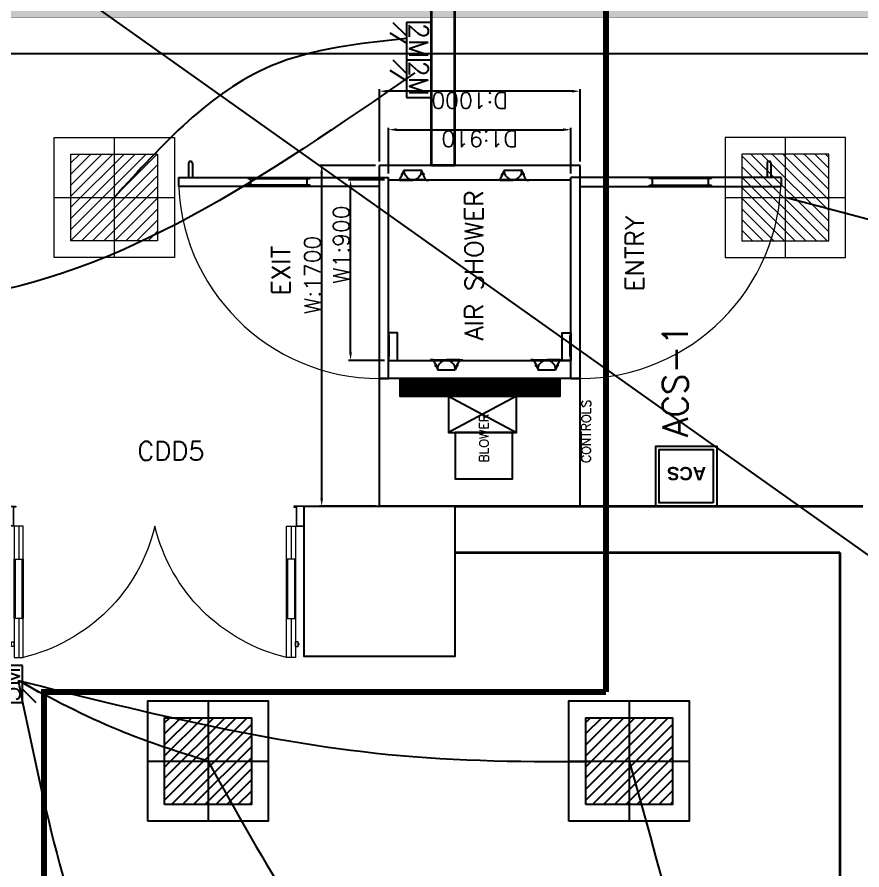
# Model space of a CAD drawing. Extents: x 3550807 to 4078732, y -628171 to -515859.
# Drawn here: x 3663397 to 3667610, y -602775 to -598521 of the extents above; entities that cross this region are included whole.
import ezdxf

# ---------------------------------------------------------------- set-up
doc = ezdxf.new("R2010")
doc.units = 0
doc.header["$LTSCALE"] = 6
doc.header["$MEASUREMENT"] = 0
doc.linetypes.add('CONTINU', pattern=[0])
doc.layers.get('0').update_dxf_attribs({"linetype": 'CONTINUOUS'})
doc.layers.get('Defpoints').update_dxf_attribs({"linetype": 'CONTINUOUS'})
for name, color, linetype, lineweight in [('1200 Door', 144, 'CONTINUOUS', 5), ('Double Leaf Door', 4, 'CONTINUOUS', 18), ('ELE-36W EMERGENCY  LED LIGHT', 7, 'CONTINUOUS', 18), ('ELE-36W LED LIGHT', 210, 'CONTINUOUS', 18), ('ELE-CABLE TRAY', 31, 'CONTINUOUS', 18), ('MEP_HVAC_VRF_COPPER_PIPE', 6, 'CONTINUOUS', 9), ('WALL', 10, 'CONTINUOUS', 35)]:
    doc.layers.add(name, color=color, linetype=linetype, lineweight=lineweight)
for name, color, linetype in [('AIR SHOWER', 7, 'CONTINUOUS'), ('COL', 5, 'CONTINUOUS'), ('DIM', 7, 'CONTINUOUS'), ('ELE 36W EMERGENCY LIGHT', 5, 'CONTINUOUS'), ('ELE 36W LED LIGHT', 6, 'CONTINUOUS'), ('ELE-2M RAW P.SB', 40, 'CONTINUOUS'), ('ELE-2M UPS P.SB', 3, 'CONTINUOUS'), ('ELE-3M UPS P.SB', 3, 'CONTINUOUS'), ('FA-FIRE TEXT', 7, 'CONTINUOUS'), ('LV-ACS', 30, 'CONTINUOUS')]:
    doc.layers.add(name, color=color, linetype=linetype)
doc.layers.add('ELE-42W EMERGENCY DOWN LIGHT', color=7, linetype='CONTINUOUS', true_color=0x608ec6)
doc.layers.add('ELE-LIGHTING WIRING', color=7, linetype='CONTINUOUS', true_color=0x63d7b6)
doc.styles.add('ROMANS', font='romans.shx')
doc.styles.get("Standard").update_dxf_attribs({"font": 'SIMPLEX'})
doc.styles.add('T 1-25', font='segoeui.ttf', dxfattribs={"width": 0.8, "height": 50})
doc.dimstyles.new('BIGDFD', dxfattribs={"dimtxt": 8, "dimasz": 4, "dimexe": 1, "dimexo": 2, "dimtad": 1, "dimlfac": 10, "dimtxsty": 'Standard', "dimcen": 2.5, "dimclrd": 5, "dimclre": 3, "dimclrt": 1, "dimadec": 0, "dimazin": 0, "dimtfac": 1, "dimtmove": 0, "dimatfit": 3, "dimfxl": 0, "dimarcsym": 0})
doc.dimstyles.new('BIGDFD$0', dxfattribs={"dimtxt": 8, "dimasz": 4, "dimexe": 1, "dimexo": 2, "dimtad": 1, "dimlfac": 10, "dimtxsty": 'Standard', "dimcen": 2.5, "dimclrd": 5, "dimclre": 3, "dimclrt": 1, "dimadec": 0, "dimazin": 0, "dimtfac": 1, "dimtmove": 0, "dimatfit": 3, "dimfxl": 0, "dimarcsym": 0})
doc.dimstyles.new('D 1-25', dxfattribs={"dimtxt": 50, "dimasz": 12.5, "dimexe": 0, "dimexo": 10, "dimgap": 0, "dimtad": 0, "dimdec": 0, "dimzin": 0, "dimdsep": 46, "dimtxsty": 'T 1-25', "dimblk": 'ARCHTICK', "dimcen": 5, "dimclrd": 256, "dimclre": 256, "dimclrt": 256, "dimadec": 0, "dimazin": 0, "dimtfac": 50, "dimtdec": 0, "dimtmove": 1, "dimatfit": 2, "dimfxl": 0, "dimtolj": 1, "dimtzin": 0, "dimarcsym": 0})

# ---------------------------------------------------------------- blocks, each defined once
blk = doc.blocks.new('1500x2100x100 DD')
at = {"layer": 'Double Leaf Door'}
for points in [[(49.2, 263.9), (54.1, 263.9), (54.1, 560.4), (49.2, 560.4)], [(92.8, 560.4), (87.8, 560.4), (87.8, 263.9), (92.8, 263.9)], [(1407.2, 560.4), (1412.2, 560.4), (1412.2, 263.9), (1407.2, 263.9)], [(1450.8, 263.9), (1445.9, 263.9), (1445.9, 560.4), (1450.8, 560.4)]]:
    blk.add_hatch(color=6, dxfattribs=at).paths.add_polyline_path(points)
at = {"layer": 'Double Leaf Door', "color": 8}
for p, q in [((49.2, 100), (49.2, 754.2)), ((49.2, 754.2), (92.8, 754.2)), ((71, 560.4), (71, 754.2)), ((92.8, 754.2), (92.8, 100)), ((1450.8, 754.2), (1407.2, 754.2)), ((1407.2, 754.2), (1407.2, 100)), ((1429, 560.4), (1429, 754.2)), ((1450.8, 100), (1450.8, 754.2)), ((34.8, 696.7), (34.8, 678.8)), ((49.2, 698.7), (36.7, 698.7)), ((49.2, 698.7), (49.2, 676.8)), ((1450.8, 698.7), (1463.3, 698.7)), ((1450.8, 698.7), (1450.8, 676.8)), ((1465.2, 696.7), (1465.2, 678.8)), ((36.7, 676.8), (49.2, 676.8)), ((1463.3, 676.8), (1450.8, 676.8)), ((71, 100), (71, 263.9)), ((1429, 100), (1429, 263.9)), ((5, 100), (5, 0)), ((45.2, 100), (5, 100)), ((7, 98), (7, 2)), ((43.2, 98), (7, 98)), ((43.2, 3), (43.2, 98)), ((45.2, 5), (45.2, 100)), ((92.8, 100), (49.2, 100)), ((1407.2, 100), (1450.8, 100)), ((1454.8, 5), (1454.8, 100)), ((1454.8, 100), (1495, 100)), ((1456.8, 3), (1456.8, 98)), ((1456.8, 98), (1493, 98)), ((1493, 98), (1493, 2)), ((1495, 100), (1495, 0)), ((5, 0), (45.2, 0)), ((7, 2), (45.2, 2)), ((55.1, 3), (43.2, 3)), ((57.1, 5), (45.2, 5)), ((45.2, 2), (55.1, 2)), ((45.2, 0), (57.1, 0)), ((55.1, 2), (55.1, 3)), ((57.1, 0), (57.1, 5)), ((1442.9, 0), (1442.9, 5)), ((1442.9, 5), (1454.8, 5)), ((1454.8, 0), (1442.9, 0)), ((1444.9, 2), (1444.9, 3)), ((1444.9, 3), (1456.8, 3)), ((1454.8, 2), (1444.9, 2)), ((1493, 2), (1454.8, 2)), ((1495, 0), (1454.8, 0))]:
    blk.add_line(p, q, dxfattribs=at)
at = {"layer": 'Double Leaf Door', "color": 6}
for p, q in [((92.8, 560.4), (49.2, 560.4)), ((49.2, 560.4), (49.2, 263.9)), ((54.1, 263.9), (54.1, 560.4)), ((87.8, 263.9), (87.8, 560.4)), ((92.8, 263.9), (92.8, 560.4)), ((1407.2, 263.9), (1407.2, 560.4)), ((1407.2, 560.4), (1450.8, 560.4)), ((1412.2, 263.9), (1412.2, 560.4)), ((1445.9, 263.9), (1445.9, 560.4)), ((1450.8, 560.4), (1450.8, 263.9)), ((49.2, 263.9), (92.8, 263.9)), ((1450.8, 263.9), (1407.2, 263.9))]:
    blk.add_line(p, q, dxfattribs=at)
at = {"layer": 'Double Leaf Door', "color": 6, "ltscale": 100}
for p, q in [((87.8, 560.4), (87.8, 263.9)), ((1412.2, 560.4), (1412.2, 263.9))]:
    blk.add_line(p, q, dxfattribs=at)
at = {"layer": 'Double Leaf Door', "color": 6}
for points in [[(49.2, 560.4), (49.2, 263.9), (54.1, 263.9), (54.1, 560.4), (49.2, 560.4)], [(92.8, 560.4), (92.8, 263.9), (87.8, 263.9), (87.8, 560.4), (92.8, 560.4)], [(1407.2, 560.4), (1407.2, 263.9), (1412.2, 263.9), (1412.2, 560.4), (1407.2, 560.4)], [(1450.8, 560.4), (1450.8, 263.9), (1445.9, 263.9), (1445.9, 560.4), (1450.8, 560.4)]]:
    blk.add_lwpolyline(points, dxfattribs=at)
at = {"layer": 'Double Leaf Door', "ltscale": 5000}
for points in [[(49.2, 560.4), (49.2, 263.9), (54.1, 263.9), (54.1, 560.4), (49.2, 560.4)], [(1450.8, 560.4), (1450.8, 263.9), (1445.9, 263.9), (1445.9, 560.4), (1450.8, 560.4)]]:
    blk.add_lwpolyline(points, dxfattribs=at)
at = {"layer": 'Double Leaf Door', "color": 8}
for centre, radius, start, end in [((-111.3, -108), 886, 13.5745, 76.6836), ((1611.3, -108), 886, 103.3164, 166.4255), ((34.8, 687.7), 3.72, 90, 270), ((36.7, 696.7), 1.98, 90, 180), ((1463.3, 696.7), 1.98, 0, 90), ((1465.2, 687.7), 3.72, 270, 90), ((36.7, 678.8), 1.98, 180, 270), ((1463.3, 678.8), 1.98, 270, 0)]:
    blk.add_arc(centre, radius, start, end, dxfattribs=at)
blk = doc.blocks.new('*D24')
at = {"layer": 'AIR SHOWER', "color": 3, "lineweight": -2, "transparency": 16777216}
for p, q in [((72.76, 197.74), (72.76, 215.65)), ((162.76, 197.74), (162.76, 215.65))]:
    blk.add_line(p, q, dxfattribs=at)
at = {"layer": 'AIR SHOWER', "color": 5, "lineweight": -2, "transparency": 16777216}
blk.add_line((76.76, 214.65), (158.76, 214.65), dxfattribs=at)
at = {"layer": 'AIR SHOWER', "color": 5, "linetype": 'ByBlock', "transparency": 16777216}
for points in [[(76.76, 215.31), (76.76, 213.98), (72.76, 214.65)], [(158.76, 213.98), (158.76, 215.31), (162.76, 214.65)]]:
    blk.add_solid(points, dxfattribs=at)
at = {"layer": 'Defpoints', "color": 0, "linetype": 'ByBlock', "transparency": 16777216}
for p in [(162.76, 214.65), (72.76, 195.74), (162.76, 195.74)]:
    blk.add_point(p, dxfattribs=at)
at = {"layer": 'AIR SHOWER', "color": 1, "linetype": 'ByBlock', "transparency": 16777216, "insert": (130.44, 219.27), "char_height": 8, "attachment_point": 5}
blk.add_mtext('W1:900', dxfattribs=at)
blk = doc.blocks.new('*D25')
at = {"layer": 'AIR SHOWER', "color": 3, "lineweight": -2, "transparency": 16777216}
for p, q in [((0, 202.24), (0, 230.07)), ((170, 202.24), (170, 230.07))]:
    blk.add_line(p, q, dxfattribs=at)
at = {"layer": 'AIR SHOWER', "color": 5, "lineweight": -2, "transparency": 16777216}
blk.add_line((166, 229.07), (4, 229.07), dxfattribs=at)
at = {"layer": 'AIR SHOWER', "color": 5, "linetype": 'ByBlock', "transparency": 16777216}
for points in [[(4, 229.74), (4, 228.4), (0, 229.07)], [(166, 228.4), (166, 229.74), (170, 229.07)]]:
    blk.add_solid(points, dxfattribs=at)
at = {"layer": 'Defpoints', "color": 0, "linetype": 'ByBlock', "transparency": 16777216}
for p in [(0, 229.07), (0, 200.24), (170, 200.24)]:
    blk.add_point(p, dxfattribs=at)
at = {"layer": 'AIR SHOWER', "color": 1, "linetype": 'ByBlock', "transparency": 16777216, "insert": (115.34, 233.7), "char_height": 8, "attachment_point": 5}
blk.add_mtext('W:1700', dxfattribs=at)
blk = doc.blocks.new('nolllw new')
for p, q in [((-138.6, 13.9), (-138.1, 15.3)), ((-124.2, 15.9), (-137.1, 15.9)), ((-123.3, 15.4), (-107, -15.4)), ((-112.6, 13.9), (-2.6, 13.9)), ((8.1, 15.4), (-8.1, -15.4)), ((9, 15.9), (22, 15.9)), ((23.4, 13.9), (22.7, 15.9)), ((23.4, 13.9), (22.9, 15.3)), ((-100.3, -15.9), (-106.1, -15.9)), ((-14.9, -15.9), (-9, -15.9))]:
    blk.add_line(p, q)
at = {"color": 19}
for p, q in [((-124.2, 15.9), (-57.6, 15.9)), ((9, 15.9), (-57.6, 15.9)), ((-100.1, -34.1), (-15, -34.1))]:
    blk.add_line(p, q, dxfattribs=at)
at = {"color": 1}
for p, q in [((-74.6, 14.6), (-74.6, 10.7)), ((-40.6, 14.6), (-40.6, 10.7)), ((-100, -26.8), (-100, -34.1)), ((-15.1, -26.8), (-15.1, -34.1))]:
    blk.add_line(p, q, dxfattribs=at)
at = {"color": 3}
for p, q in [((-112.9, -4.5), (-112.9, -13.1)), ((-109.6, -16.1), (-109.9, -16.1)), ((-108.7, -16.7), (-100.8, -33.8)), ((-100.3, -34.1), (-100.1, -34.1)), ((-14.8, -34.1), (-15, -34.1)), ((-6.5, -16.7), (-14.4, -33.8)), ((-5.6, -16.1), (-5.3, -16.1)), ((-2.3, -4.5), (-2.3, -13.1))]:
    blk.add_line(p, q, dxfattribs=at)
for centre, radius, start, end in [((-137.1, 14.9), 1, 90, 159.381), ((-124.2, 14.9), 1, 27.8597, 90), ((9, 14.9), 1, 90, 152.1403), ((22, 14.9), 1, 20.619, 90), ((-106.1, -14.9), 1, 207.8597, 270), ((-100.3, -14.9), 1, 270, 343.3261), ((-60.8, -26.8), 40.2, 161.5212, 163.3261), ((-54.4, -26.8), 40.2, 16.6739, 18.4788), ((-14.9, -14.9), 1, 196.6739, 270), ((-9, -14.9), 1, 270, 332.1403)]:
    blk.add_arc(centre, radius, start, end)
at = {"color": 1}
for centre, radius, start, end in [((-60.8, -26.8), 39.2, 111.5891, 180), ((-75.6, 10.7), 1, 291.5891, 0), ((-74.2, 14.5), 0.396, 106.6984, 167.5275), ((-41, 14.5), 0.396, 12.4725, 73.3016), ((-39.6, 10.7), 1, 180, 248.4109), ((-54.4, -26.8), 39.2, 0, 68.4109)]:
    blk.add_arc(centre, radius, start, end, dxfattribs=at)
at = {"color": 3}
for centre, radius, start, end in [((-109.9, -13.1), 3, 180, 270), ((-109.6, -17.1), 1, 24.7129, 90), ((-100.3, -33.6), 0.5, 204.7129, 270), ((-14.8, -33.6), 0.5, 270, 335.2871), ((-5.6, -17.1), 1, 90, 155.2871), ((-5.3, -13.1), 3, 270, 0)]:
    blk.add_arc(centre, radius, start, end, dxfattribs=at)
blk = doc.blocks.new('*D26')
at = {"layer": 'AIR SHOWER', "color": 3, "lineweight": -2, "transparency": 16777216}
for p, q in [((172, 200.24), (208.02, 200.24)), ((172, 100.24), (208.02, 100.24))]:
    blk.add_line(p, q, dxfattribs=at)
at = {"layer": 'AIR SHOWER', "color": 5, "lineweight": -2, "transparency": 16777216}
blk.add_line((207.02, 104.24), (207.02, 196.24), dxfattribs=at)
at = {"layer": 'AIR SHOWER', "color": 5, "linetype": 'ByBlock', "transparency": 16777216}
for points in [[(207.68, 196.24), (206.35, 196.24), (207.02, 200.24)], [(206.35, 104.24), (207.68, 104.24), (207.02, 100.24)]]:
    blk.add_solid(points, dxfattribs=at)
at = {"layer": 'Defpoints', "color": 0, "linetype": 'ByBlock', "transparency": 16777216}
for p in [(170, 200.24), (207.02, 200.24), (170, 100.24)]:
    blk.add_point(p, dxfattribs=at)
at = {"layer": 'AIR SHOWER', "color": 1, "linetype": 'ByBlock', "transparency": 16777216, "insert": (202.39, 155.27), "char_height": 8, "attachment_point": 5, "rotation": 90}
blk.add_mtext('D:1000', dxfattribs=at)
blk = doc.blocks.new('*D27')
at = {"layer": 'AIR SHOWER', "color": 3, "lineweight": -2, "transparency": 16777216}
for p, q in [((166, 195.74), (188.83, 195.74)), ((166, 104.74), (188.83, 104.74))]:
    blk.add_line(p, q, dxfattribs=at)
at = {"layer": 'AIR SHOWER', "color": 5, "lineweight": -2, "transparency": 16777216}
blk.add_line((187.83, 191.74), (187.83, 108.74), dxfattribs=at)
at = {"layer": 'AIR SHOWER', "color": 5, "linetype": 'ByBlock', "transparency": 16777216}
for points in [[(188.5, 191.74), (187.17, 191.74), (187.83, 195.74)], [(187.17, 108.74), (188.5, 108.74), (187.83, 104.74)]]:
    blk.add_solid(points, dxfattribs=at)
at = {"layer": 'Defpoints', "color": 0, "linetype": 'ByBlock', "transparency": 16777216}
for p in [(164, 195.74), (164, 104.74), (187.83, 104.74)]:
    blk.add_point(p, dxfattribs=at)
at = {"layer": 'AIR SHOWER', "color": 1, "linetype": 'ByBlock', "transparency": 16777216, "insert": (183.21, 150.24), "char_height": 8, "attachment_point": 5, "rotation": 90}
blk.add_mtext('D1:910', dxfattribs=at)
blk = doc.blocks.new('light300x600')
at = {"layer": 'ELE-36W LED LIGHT', "lineweight": 0}
for p, q in [((918214.7, -78407.4), (918214.7, -79007.4)), ((918814.7, -78407.4), (918214.7, -78407.4)), ((918514.7, -78407.4), (918514.7, -79007.4)), ((918814.7, -79007.4), (918814.7, -78407.4)), ((918298.3, -78491.3), (918298.6, -78491)), ((918298.3, -78544.3), (918351.6, -78491)), ((918298.3, -78597.3), (918404.7, -78491)), ((918298.3, -78650.4), (918457.7, -78491)), ((918298.3, -78703.4), (918510.7, -78491)), ((918298.3, -78756.4), (918563.8, -78491)), ((918298.3, -78809.5), (918616.8, -78491)), ((918298.3, -78862.5), (918669.8, -78491)), ((918298.3, -78915.5), (918722.9, -78491)), ((918298.3, -78491), (918298.3, -78923.7)), ((918731.1, -78491), (918298.3, -78491)), ((918731.1, -78923.7), (918731.1, -78491)), ((918343.2, -78923.7), (918731.1, -78535.8)), ((918396.2, -78923.7), (918731.1, -78588.8)), ((918449.2, -78923.7), (918731.1, -78641.9)), ((918502.3, -78923.7), (918731.1, -78694.9)), ((918214.7, -78707.4), (918814.7, -78707.4)), ((918555.3, -78923.7), (918731.1, -78747.9)), ((918608.3, -78923.7), (918731.1, -78801)), ((918661.3, -78923.7), (918731.1, -78854)), ((918714.4, -78923.7), (918731.1, -78907)), ((918298.3, -78923.7), (918731.1, -78923.7)), ((918214.7, -79007.4), (918814.7, -79007.4))]:
    blk.add_line(p, q, dxfattribs=at)
blk = doc.blocks.new('ELE.EMERGENCY 40W LED LIGHT')
at = {"layer": 'ELE-36W EMERGENCY  LED LIGHT'}
h = blk.add_hatch(dxfattribs=at)
h.set_pattern_fill('ANSI31', color=5, scale=300, style=0)
h.paths.add_polyline_path([(-207.7, -207.7), (-207.7, 207.7), (207.7, 207.7), (207.7, -207.7)])
for p, q in [((0, 288), (0, -288)), ((-288, 0), (288, 0))]:
    blk.add_line(p, q, dxfattribs=at)
for points in [[(-288, -288), (-288, 288), (288, 288), (288, -288)], [(-207.7, -207.7), (-207.7, 207.7), (207.7, 207.7), (207.7, -207.7)]]:
    blk.add_lwpolyline(points, close=True, dxfattribs=at)
blk = doc.blocks.new('2M SB')
at = {"layer": 'ELE-2M RAW P.SB'}
for p, q in [((-133.8, 160), (-69.3, 265.2)), ((-88.2, 160), (-3.4, 244.9)), ((-240, 160), (-240, 0)), ((0, 160), (-240, 160)), ((0, 160), (0, 0))]:
    blk.add_line(p, q, dxfattribs=at)
blk.add_text('2M', height=120, rotation=180, dxfattribs=at).set_placement((-6, 143))
blk = doc.blocks.new('2M UPS SB')
at = {"layer": 'ELE-2M UPS P.SB', "color": 3}
for p, q in [((-133.8, 160), (-69.3, 265.2)), ((-88.2, 160), (-3.4, 244.9)), ((-240, 160), (-240, 0)), ((0, 160), (-240, 160)), ((0, 160), (0, 0))]:
    blk.add_line(p, q, dxfattribs=at)
blk.add_text('2M', height=120, rotation=180, dxfattribs=at).set_placement((-6, 143))
blk = doc.blocks.new('54W EME')
at = {"layer": 'ELE-42W EMERGENCY DOWN LIGHT'}
h = blk.add_hatch(dxfattribs=at)
h.set_pattern_fill('ANSI31', color=8, scale=312.5, style=0)
h.paths.add_polyline_path([(-216.4, -216.4), (-216.4, 216.4), (216.4, 216.4), (216.4, -216.4)])
for p, q in [((0, 300), (0, -300)), ((-300, 0), (300, 0))]:
    blk.add_line(p, q, dxfattribs=at)
for points in [[(-300, -300), (-300, 300), (300, 300), (300, -300)], [(-216.4, -216.4), (-216.4, 216.4), (216.4, 216.4), (216.4, -216.4)]]:
    blk.add_lwpolyline(points, close=True, dxfattribs=at)
blk = doc.blocks.new('3M UPS SB')
at = {"layer": 'ELE-3M UPS P.SB', "color": 3}
for p, q in [((-133.8, 160), (-69.3, 265.2)), ((-88.2, 160), (-3.4, 244.9)), ((-240, 160), (-240, 0)), ((0, 160), (-240, 160)), ((0, 160), (0, 0))]:
    blk.add_line(p, q, dxfattribs=at)
blk.add_text('3M', height=120, rotation=180, dxfattribs=at).set_placement((-6, 143))
blk = doc.blocks.new('ACS')
at = {"layer": 'LV-ACS'}
for points in [[(-346.1, 0), (346.1, 0), (346.1, -681.4), (-346.1, -681.4)], [(-306.1, -40), (306.1, -40), (306.1, -641.4), (-306.1, -641.4)]]:
    blk.add_lwpolyline(points, close=True, dxfattribs=at)
at = {"layer": 'LV-ACS', "color": 0, "insert": (-224.2, -295.2), "char_height": 150, "width": 1536.556, "attachment_point": 1}
blk.add_mtext('{\\fArial|b1|i0|c0|p34;ACS}', dxfattribs=at)
blk = doc.blocks.new('*D178')
at = {"layer": 'Defpoints', "color": 0, "linetype": 'ByBlock', "transparency": 16777216}
for p in [(3659900.2, -598524.1), (3680930.9, -598524.1), (3659900.2, -598702.5)]:
    blk.add_point(p, dxfattribs=at)
at = {"layer": 'ELE-CABLE TRAY', "color": 7, "lineweight": -2, "transparency": 16777216}
for p, q in [((3659900.2, -598534.1), (3659900.2, -598702.5)), ((3680930.9, -598534.1), (3680930.9, -598702.5)), ((3660000.2, -598702.5), (3670102, -598702.5)), ((3680830.9, -598702.5), (3670729, -598702.5))]:
    blk.add_line(p, q, dxfattribs=at)
at = {"layer": 'ELE-CABLE TRAY', "color": 7, "linetype": 'ByBlock', "transparency": 16777216}
for points in [[(3660000.2, -598685.8), (3660000.2, -598719.2), (3659900.2, -598702.5)], [(3680830.9, -598719.2), (3680830.9, -598685.8), (3680930.9, -598702.5)]]:
    blk.add_solid(points, dxfattribs=at)
at = {"layer": 'ELE-CABLE TRAY', "color": 7, "linetype": 'ByBlock', "transparency": 16777216, "insert": (3670415.5, -598702.5), "char_height": 150, "attachment_point": 5, "style": 'ROMANS'}
blk.add_mtext('\\A1;21031', dxfattribs=at)
blk = doc.blocks.new('AIR SHOWER')
at = {"layer": 'AIR SHOWER'}
h = blk.add_hatch(dxfattribs=at)
h.set_pattern_fill('ANSI37', color=8, scale=0.24, angle=180, style=0)
h.set_pattern_definition([(45, (-36516.70436, 5170.6153), (-0.538815367, 0.538815367), []), (135, (-36516.70436, 5170.6153), (-0.538815367, -0.538815367), [])])
h.paths.add_polyline_path([(63.7649, 110.1138), (54.9235, 110.1138), (54.9235, 189.8012), (63.7649, 189.8012)])
h = blk.add_hatch(dxfattribs=at)
h.set_pattern_fill('ANSI37', color=8, scale=0.24, angle=180, style=0)
h.set_pattern_definition([(45, (-52704.6564, 3586.6221), (-0.538815367, 0.538815367), []), (135, (-52704.6564, 3586.6221), (-0.538815367, -0.538815367), [])])
h.paths.add_polyline_path([(54.9235, 189.5272), (63.7649, 189.5272), (63.7649, 182.3028), (54.9235, 182.3028)])
at = {"layer": 'AIR SHOWER', "color": 8}
for p, q in [((159.5, 200.2351), (159.5, 300.4701)), ((164, 300.4701), (159.5, 300.4701)), ((164, 300.4701), (164, 200.2351)), ((171.05, 295.4201), (164, 295.4201)), ((171.05, 293.5201), (164, 293.5201)), ((159.5, 265.8021), (160.1, 265.8021)), ((160.1, 234.8021), (160.1, 265.8021)), ((160.1, 264.3021), (163.4, 264.3021)), ((163.4, 265.8021), (163.4, 234.8021)), ((163.4, 265.8021), (164, 265.8021)), ((159.5, 234.8021), (160.1, 234.8021)), ((160.1, 236.3021), (163.4, 236.3021)), ((163.4, 234.8021), (164, 234.8021)), ((0, 100.2351), (0, 200.2351)), ((0, 200.2351), (170, 200.2351)), ((63.7649, 200.2351), (63.7649, 195.7351)), ((63.7649, 100.2351), (63.7649, 200.2351)), ((164, 200.2351), (164, 195.7351)), ((170, 100.2351), (170, 200.2351)), ((170, 100.2351), (170, 200.2351)), ((63.7649, 195.7351), (164, 195.7351)), ((72.7649, 195.7351), (164, 195.7351)), ((72.7649, 195.7351), (72.7649, 104.7351)), ((162.7649, 195.7351), (162.7649, 104.7351)), ((162.7649, 195.7351), (162.7649, 104.7351)), ((54.9235, 165.7555), (36.841, 131.8309)), ((54.9235, 131.8309), (36.841, 165.7555)), ((63.7649, 104.7351), (164, 104.7351)), ((63.7649, 104.7351), (63.7649, 100.2351)), ((164, 100.2351), (164, 104.7351)), ((0, 100.2351), (170, 100.2351)), ((159.5, 100.2351), (159.5, 0)), ((164, 0), (164, 100.2351)), ((159.5, 65.6681), (160.1, 65.6681)), ((160.1, 65.6681), (160.1, 34.6681)), ((160.1, 64.1681), (163.4, 64.1681)), ((163.4, 34.6681), (163.4, 65.6681)), ((163.4, 65.6681), (164, 65.6681)), ((159.5, 34.6681), (160.1, 34.6681)), ((160.1, 36.1681), (163.4, 36.1681)), ((163.4, 34.6681), (164, 34.6681)), ((171.05, 6.95), (164, 6.95)), ((171.05, 5.05), (164, 5.05)), ((164, 0), (159.5, 0))]:
    blk.add_line(p, q, dxfattribs=at)
for points in [[(86.4277, 195.7351), (72.7649, 195.7351), (72.7649, 191.2865), (86.4277, 191.2865)], [(74.6432, 195.334), (85.2425, 195.334), (85.2425, 195.7351), (74.6432, 195.7351)], [(63.7649, 190.0987), (54.9235, 190.0987), (54.9235, 110.1138), (63.7649, 110.1138)], [(36.841, 162.4912), (13.6037, 162.4912), (13.6037, 133.8537), (36.841, 133.8537)], [(54.9235, 165.7555), (36.841, 165.7555), (36.841, 131.8309), (54.9235, 131.8309)], [(86.4277, 104.7351), (72.7649, 104.7351), (72.7649, 109.1836), (86.4277, 109.1836)], [(74.6432, 105.1361), (85.2425, 105.1361), (85.2425, 104.7351), (74.6432, 104.7351)], [(22.7846, 100.2351), (32.79, 100.2351), (32.79, 100.2351), (22.7846, 100.2351)], [(22.7846, 100.2351), (34.2228, 100.2351), (34.2228, 99.8821), (22.7846, 99.8821)], [(38.3459, 100.2351), (39.8996, 100.2351), (39.8996, 99.8823), (38.3459, 99.8823)]]:
    blk.add_lwpolyline(points, close=True, dxfattribs=at)
at = {"layer": 'AIR SHOWER', "color": 8, "lineweight": 0}
for centre, start, end in [((164, 200.2351), 90, 180), ((164, 100.2351), 180, 270)]:
    blk.add_arc(centre, 100.2351, start, end, dxfattribs=at)
at = {"layer": 'AIR SHOWER', "color": 8}
for centre in [(171.05, 294.4701), (171.05, 6)]:
    blk.add_arc(centre, 0.95, 270, 90, dxfattribs=at)
at = {"layer": 'AIR SHOWER', "color": 8, "xscale": -0.1, "yscale": 0.1, "zscale": 0.1}
for p, rotation in [((164.3039, 177.8504), 89.99999999999997), ((71.3723, 172.6198), 269.9999999999856), ((164.3039, 127.8504), 89.99999999999997), ((71.3723, 122.6198), 269.9999999999856)]:
    blk.add_blockref('nolllw new', p, dxfattribs=dict(at, rotation=rotation))
at = {"layer": 'AIR SHOWER', "color": 8}
for s, height, p in [('EXIT', 9.14932, (105.2922, 244.8428)), ('AIR SHOWER', 9.14932, (82.7486, 148.4504)), ('BLOWER', 4.57466, (21.8029, 145.8279)), ('CONTROLS', 4.57466, (21.5589, 94.8755)), ('ENTRY', 9.14932, (107.2005, 68.4017))]:
    blk.add_text(s, height=height, dxfattribs=at).set_placement(p)
for base, p1, p2, angle, text, dimstyle, picture, middle in [((0, 229.071), (170, 200.2351), (0, 200.2351), 180, 'W:1700', 'BIGDFD', '*D25', (115.3408, 229.071)), ((162.7649, 214.648), (72.7649, 195.7351), (162.7649, 195.7351), 180, 'W1:900', 'BIGDFD', '*D24', (130.4357, 214.648)), ((207.0183, 200.2351), (170, 100.2351), (170, 200.2351), 90, 'D:<>', 'BIGDFD$0', '*D26', (207.0183, 155.2726))]:
    dim = blk.add_linear_dim(base=base, p1=p1, p2=p2, angle=angle, text=text, dimstyle=dimstyle, dxfattribs=at)
    dim.commit()
    dim.dimension.update_dxf_attribs({"geometry": picture, "text_midpoint": middle, "dimtype": 160})
dim = blk.add_linear_dim(base=(187.8331, 104.7351), p1=(164, 195.7351), p2=(164, 104.7351), angle=90, text='D1:<>', dimstyle='BIGDFD$0', dxfattribs=at)
dim.commit()
dim.dimension.update_dxf_attribs({"geometry": '*D27', "text_midpoint": (183.2081, 150.2351)})

msp = doc.modelspace()

# ---------------------------------------------------------------- hatches: boundary and pattern name
at = {"layer": 'ELE-CABLE TRAY', "linetype": 'ByBlock'}
h = msp.add_hatch(dxfattribs=at)
h.set_pattern_fill('ZIGZAG', color=256, scale=400.785606)
h.set_pattern_definition([(0, (3630925.444, -658642.627), (50.0982, 50.0982), [50.0982, -50.0982]), (90, (3630975.54, -658642.627), (-50.0982, 50.0982), [50.0982, -50.0982])])
h.paths.add_polyline_path([(3680930.9, -598424.1), (3659900.2, -598424.1), (3659900.2, -598524.1), (3680930.9, -598524.1)])

# ---------------------------------------------------------------- linework, layer by layer
at = {"layer": 'COL', "color": 8}
msp.add_lwpolyline([(3664829.5, -600961.3), (3665579.5, -600961.3), (3665579.5, -601711.3), (3664829.5, -601711.3)], close=True, dxfattribs=at)
at = {"layer": 'DIM', "linetype": 'ByBlock'}
msp.add_line((3649917.5, -588619.7), (3694998.7, -620631.1), dxfattribs=at)
at = {"layer": 'ELE-CABLE TRAY', "linetype": 'ByBlock', "const_width": 1.86}
msp.add_lwpolyline([(3680930.9, -598424.1), (3659900.2, -598424.1), (3659900.2, -598524.1), (3680930.9, -598524.1)], close=True, dxfattribs=at)
at = {"layer": 'ELE-LIGHTING WIRING', "color": 254, "linetype": 'ByBlock', "true_color": 0xdebad0}
for points in [[(3665339.5, -598628.9), (3664664.9, -598764.9), (3663882, -599421.3)], [(3663403.1, -601830.5), (3663904.1, -602076.9), (3664349.5, -602232.1)], [(3663403.1, -601830.5), (3665371.6, -602210), (3666449.5, -602232.1)], [(3663403.1, -601830.5), (3663874.2, -603518.2), (3664349.5, -604393.7)], [(3664349.5, -602232.1), (3665312.5, -603629.5), (3666449.5, -604393.7)], [(3666449.5, -602232.1), (3667088.6, -605562.7), (3666838.5, -607195.2), (3664349.5, -606555.3)]]:
    msp.add_spline(points, degree=3, dxfattribs=at)
at = {"layer": 'ELE-LIGHTING WIRING', "linetype": 'ByBlock'}
for points in [[(3665380.1, -598800.3), (3663111.6, -599917.5), (3660717, -599421.3)], [(3672049.5, -600496.4), (3669844.8, -600075.3), (3667228.3, -599421.3)]]:
    msp.add_spline(points, degree=3, dxfattribs=at)
at = {"layer": 'MEP_HVAC_VRF_COPPER_PIPE', "color": 6, "linetype": 'ByBlock', "const_width": 30}
for points in [[(3666334.4, -595846.9), (3666334.4, -601886.9)], [(3663531.9, -605161.5), (3663531.9, -601886.9), (3666334.4, -601886.9)]]:
    msp.add_lwpolyline(points, dxfattribs=at)
at = {"layer": 'WALL', "color": 8, "linetype": 'ByBlock'}
for p, q in [((3665464.5, -599261.3), (3665464.5, -597921.3)), ((3665579.5, -599261.3), (3665579.5, -597921.3)), ((3665579.5, -599261.3), (3665464.5, -599261.3)), ((3665579.5, -600961.3), (3667614.5, -600961.3)), ((3665579.5, -601191.3), (3667499.5, -601191.3)), ((3667499.5, -601191.3), (3667499.5, -607636.3))]:
    msp.add_line(p, q, dxfattribs=at)

# ---------------------------------------------------------------- block references
at = {"layer": 'AIR SHOWER', "color": 8, "xscale": 10, "yscale": 10, "zscale": 10, "rotation": 90}
msp.add_blockref('AIR SHOWER', (3667206.9, -600961.3), dxfattribs=at)
at = {"layer": 'Double Leaf Door', "color": 8, "xscale": -1, "rotation": 180}
msp.add_blockref('1500x2100x100 DD', (3663334.5, -600961.3), dxfattribs=at)
at = {"layer": 'ELE 36W EMERGENCY LIGHT', "xscale": 1.041666666677768, "yscale": 1.041666666677768, "zscale": 1.041666666677768}
msp.add_blockref('ELE.EMERGENCY 40W LED LIGHT', (3663882, -599421.3), dxfattribs=at)
at = {"layer": 'ELE 36W LED LIGHT', "rotation": 89.9999999995464}
msp.add_blockref('light300x600', (3588521, -1517936), dxfattribs=at)
at = {"layer": 'ELE-2M RAW P.SB', "color": 6, "xscale": 0.7812500000005363, "yscale": 0.7812500000005363, "zscale": 0.7812500000005363, "rotation": 89.99999999999979}
msp.add_blockref('2M SB', (3665464.5, -598734.3), dxfattribs=at)
at = {"layer": 'ELE-2M UPS P.SB', "color": 6, "xscale": 0.7812500000005363, "yscale": 0.7812500000005363, "zscale": 0.7812500000005363, "rotation": 89.9999999999999}
msp.add_blockref('2M UPS SB', (3665464.5, -598546.8), dxfattribs=at)
at = {"layer": 'ELE-3M UPS P.SB', "color": 6, "xscale": 0.7812500000005363, "yscale": 0.7812500000005363, "zscale": 0.7812500000005363, "rotation": 269.9999999999999}
msp.add_blockref('3M UPS SB', (3663299.5, -601942.4), dxfattribs=at)
at = {"layer": 'ELE-42W EMERGENCY DOWN LIGHT', "linetype": 'ByBlock'}
for p in [(3664349.5, -602232.1), (3666449.5, -602232.1)]:
    msp.add_blockref('54W EME', p, dxfattribs=at)
at = {"layer": 'LV-ACS', "color": 0, "xscale": 0.4402729995893681, "yscale": 0.4402729995893681, "zscale": 0.4402729995893681, "rotation": 180}
msp.add_blockref('ACS', (3666734.5, -600961.3), dxfattribs=at)

# ---------------------------------------------------------------- texts
at = {"layer": '1200 Door', "color": 8, "linetype": 'ByBlock', "style": 'ROMANS'}
msp.add_text('CDD5', height=94.18, dxfattribs=at).set_placement((3663997.3, -600732.2, -35804.4))
at = {"layer": 'FA-FIRE TEXT', "color": 200, "linetype": 'CONTINU', "insert": (3666616.6, -600615.1), "char_height": 125, "width": 349.838, "attachment_point": 1, "rotation": 90, "style": 'ROMANS'}
msp.add_mtext('{\\C256;ACS-1\\P}', dxfattribs=at)

# ---------------------------------------------------------------- dimensions: what is measured, and where the dimension line sits
at = {"layer": 'ELE-CABLE TRAY', "color": 21}
dim = msp.add_linear_dim(base=(3659900.2, -598702.5), p1=(3680930.9, -598524.1), p2=(3659900.2, -598524.1), dimstyle='D 1-25', override={"dimtxt": 150, "dimasz": 100, "dimtxsty": 'ROMANS', "dimclrd": 7, "dimclre": 7, "dimclrt": 7}, dxfattribs=at)
dim.commit()
dim.dimension.update_dxf_attribs({"geometry": '*D178', "text_midpoint": (3670415.5, -598702.5)})

doc.saveas('drawing.dxf')
